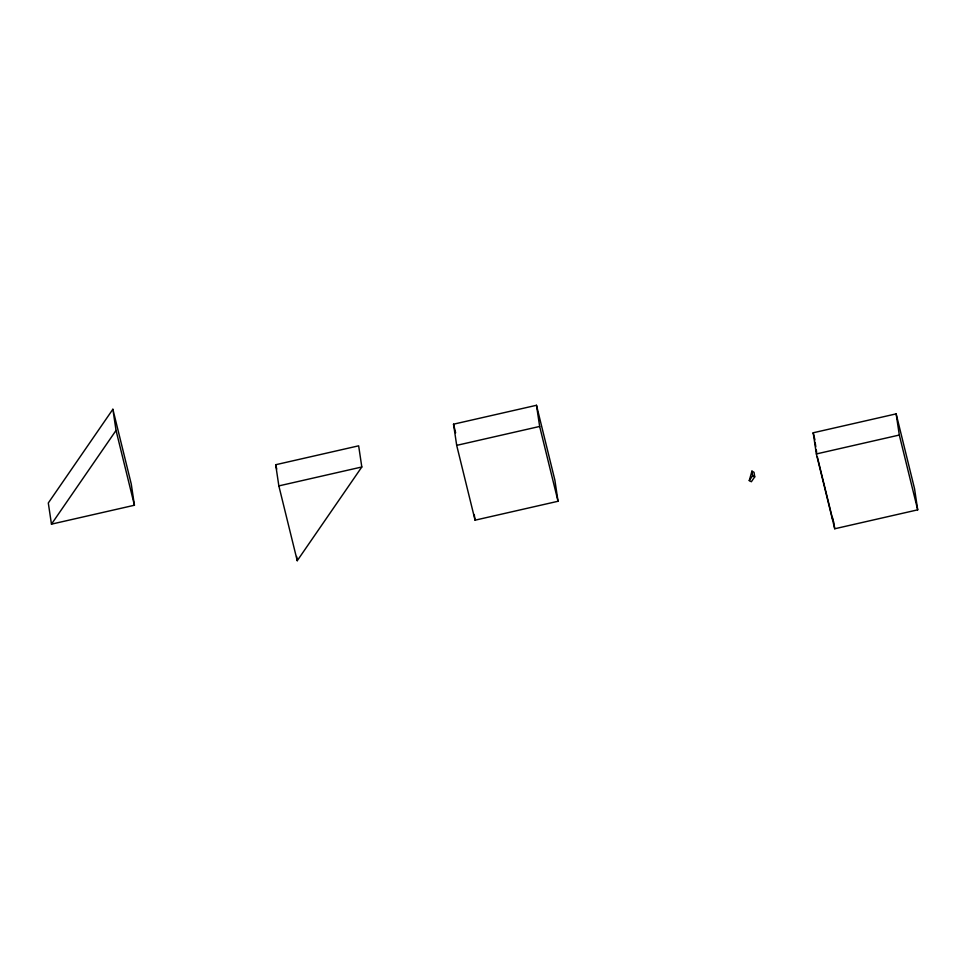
<?xml version="1.0" encoding="UTF-8"?>
<svg xmlns="http://www.w3.org/2000/svg" width="966" height="966" viewBox="0 0 966 966"><rect width="100%" height="100%" fill="white"/><g stroke="black" fill="none" stroke-linecap="round" stroke-linejoin="round"><path stroke-width="1.45" d="M749.266 480.585L751.934 471.13L754.035 472.289L754.724 476.878L751.367 481.744L749.266 480.585L752.623 475.707L751.934 471.13M112.877 409.258L48.3 502.984L51.464 524.152L134.431 505.242L131.267 484.075L112.877 409.258L116.041 430.425L134.431 505.242M51.464 524.152L116.041 430.425M297.238 560.715L361.815 466.989L358.652 445.821L275.684 464.731L278.848 485.898L297.238 560.715L296.61 556.488M453.525 424.195L536.492 405.285L554.87 480.102L558.034 501.269L475.067 520.179L456.689 445.362L453.525 424.195L455.65 432.828M278.848 485.898L361.815 466.989M456.689 445.362L539.656 426.453L536.492 405.285M813.191 432.78L896.146 413.871L914.536 488.675L917.7 509.843L834.733 528.764L816.355 453.948L813.191 432.78L814.954 439.965M816.355 453.948L899.31 435.038L896.146 413.871M752.623 475.707L754.724 476.878M899.31 435.038L917.7 509.843M817.308 456.797L832.994 520.614L832.559 517.728M539.656 426.453L558.034 501.269M275.684 464.731L276.747 469.053M833.682 521.7L834.733 528.764M815.147 442.368L815.799 446.703M816.234 449.588L816.656 452.474M474.234 514.528L475.067 520.179"/></g></svg>
